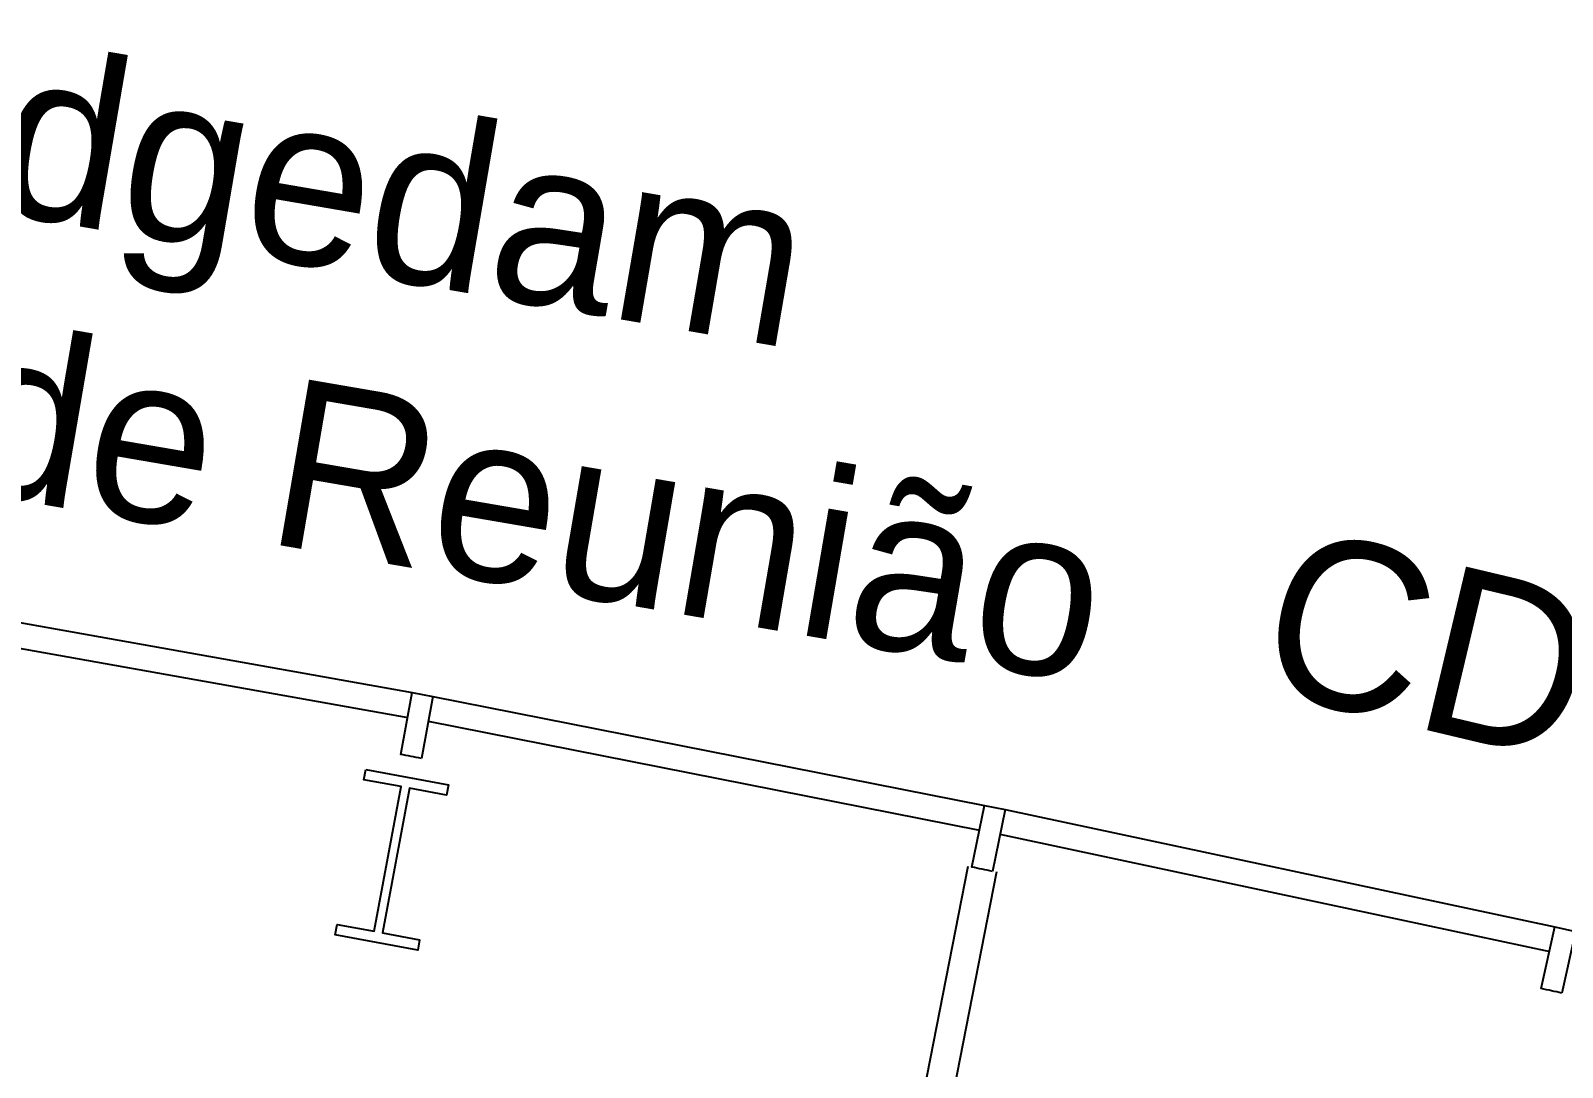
# Model space of a CAD drawing. Extents: x -1.7 to 87, y -33.6 to 19.
# Drawn here: x 30.76 to 34.405, y 15.384 to 17.851 of the extents above; entities that cross this region are included whole.
import ezdxf

# ---------------------------------------------------------------- set-up
doc = ezdxf.new("R2010")
doc.units = 0
for name, color, linetype in [('AR-DIV', 2, 'Continuous'), ('AR-ESQ', 2, 'Continuous'), ('AR-EST', 4, 'Continuous'), ('AR-TXT', 2, 'Continuous')]:
    doc.layers.add(name, color=color, linetype=linetype)
doc.styles.add('1-125', font='stylu.ttf', dxfattribs={"height": 0.2})

msp = doc.modelspace()

# ---------------------------------------------------------------- linework, layer by layer
at = {"layer": 'AR-DIV'}
for points in [[(32.9897, 15.8621), (31.6905, 9.2303)], [(33.0585, 15.8493), (31.7594, 9.2175)]]:
    msp.add_lwpolyline(points, dxfattribs=at)
at = {"layer": 'AR-ESQ', "color": 1}
for points in [[(30.3507, 16.5109), (31.6679, 16.2761)], [(31.7171, 16.2669), (33.0298, 16.0077)], [(33.0787, 15.9976), (34.3873, 15.7184)]]:
    msp.add_lwpolyline(points, dxfattribs=at)
at = {"layer": 'AR-ESQ'}
for points in [[(30.3402, 16.4518), (31.6574, 16.217)], [(31.7055, 16.2081), (33.0181, 15.9488)], [(33.0662, 15.939), (34.3748, 15.6597)]]:
    msp.add_lwpolyline(points, dxfattribs=at)
for points in [[(31.6896, 16.1195, 0.000138), (31.6404, 16.1287), (31.6679, 16.2761), (31.7171, 16.2669)], [(33.0486, 15.8507, 0.000138), (32.9996, 15.8608), (33.0298, 16.0077), (33.0787, 15.9976)], [(34.4037, 15.5611, 0.000138), (34.3549, 15.5719), (34.3873, 15.7184), (34.4361, 15.7076)]]:
    msp.add_lwpolyline(points, format="xyb", close=True, dxfattribs=at)
at = {"layer": 'AR-EST'}
msp.add_lwpolyline([(31.5575, 16.0933), (31.7541, 16.0567), (31.7495, 16.0321), (31.6611, 16.0485), (31.597, 15.7045), (31.6855, 15.688), (31.6809, 15.6634), (31.4843, 15.7), (31.4889, 15.7246), (31.5773, 15.7081), (31.6414, 16.0522), (31.5529, 16.0687), (31.5575, 16.0933)], dxfattribs=at)

# ---------------------------------------------------------------- texts
at = {"layer": 'AR-TXT', "color": 2, "attachment_point": 5, "style": '1-125'}
for s, insert, char_height, rotation in [('Adgedam\\PSala de Reunião', (31.4157, 17.154), 0.4, 350.2537), ('{\\H2x;CDP/Adgedam}', (35.4326, 16.0099), 0.2, 346.6492)]:
    msp.add_mtext(s, dxfattribs=dict(at, insert=insert, char_height=char_height, rotation=rotation))

doc.saveas('drawing.dxf')
